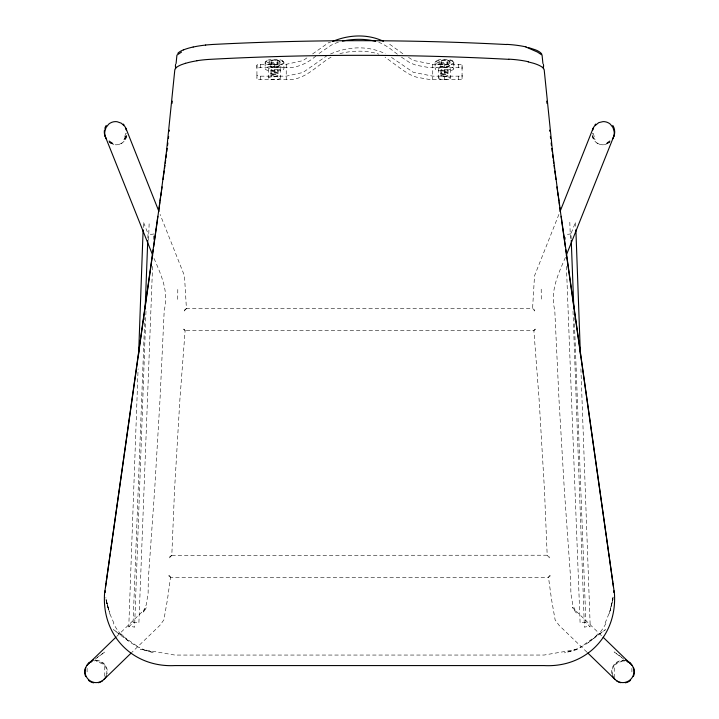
<?xml version="1.0" encoding="UTF-8"?>
<svg xmlns="http://www.w3.org/2000/svg" width="719" height="719" viewBox="0 0 719 719"><rect width="100%" height="100%" fill="white"/><g stroke="black" fill="none" stroke-linecap="round" stroke-linejoin="round"><path stroke-width="0.54" stroke-dasharray="3.6 2.7" d="M271 75.908L271 73.131M440.972 75.908L440.972 73.005M177.728 299.356L177.791 289.182M145.984 311.219L134.588 627.229A11.064 10.929 50.6 0 0 128.773 626.86L138.093 368.82M143.198 227.564L143.396 222L148.024 233.711L147.808 239.301M148.554 240.011L149.192 222.207M128.773 626.86L133.087 622.726L144.672 320.908M144.717 319.784L144.807 317.546M152.572 266.381L138.893 623.103A11.055 10.911 50.5 0 0 133.087 622.717M153.605 239.544L153.776 235.068M169.414 557.908L171.805 555.311L174.573 489.324L179.894 399.422L185.125 330.542L183.687 328.565M171.805 555.311L547.186 555.221L549.388 556.937M169.963 576.323L170.529 577.213L167.527 599.107L163.869 619.877L159.825 625.449L132.044 652.187M184.208 311.021L186.419 308.55L184.477 275.808L160.094 214.406M605.155 623.058L610.179 610.647L613.136 597.489M612.57 600.823L612.921 598.81M613.046 597.004L610.179 610.647L612.849 600.023M126.859 135.621C126.158 139.666 123.138 143.234 119.156 144.384A10.713 10.713 0 0 1 114.725 144.708L109.603 142.623M609.128 613.846L613.055 598.963M125.699 133.267L123.974 139.594L126.499 135.361M125.259 139.765L127.002 134.516M571.192 239.301L570.976 233.711L575.604 222L575.802 227.564M558.906 214.406L534.523 275.808L532.581 308.55L534.792 311.021M565.44 257.375C558.295 273.876 549.81 291.528 554.762 309.952L558.996 399.575L564.316 489.477L570.715 579.649L570.877 593.301L572.773 604.832L576.314 613.001L572.27 607.429L602.396 636.531M549.586 557.908L547.195 555.311L544.427 489.324L539.106 399.422L533.875 330.542L535.313 328.565M586.956 652.187L559.175 625.449L555.131 619.877L551.473 599.107L548.471 577.213L549.037 576.323M186.383 308.658L184.253 310.213M183.174 329.068L185.125 330.542M168.588 575.748L170.529 577.213M126.445 135.433L123.614 140.007A11.45 11.45 -22.6 0 0 126.535 133.078M549.433 575.82L549.9 575.236M597.831 633.924C589.31 643.945 577.015 650.066 564.325 652.861M116.604 636.531L146.73 607.429L142.686 613.001L146.227 604.832L148.123 593.301L148.285 579.649L154.684 489.477L160.004 399.575L164.238 309.952C169.19 291.528 160.705 273.876 153.56 257.375M96.049 660.482L94.126 660.923M265.608 61.771L266.722 60.729M435.552 61.771L436.667 60.729M279.943 65.348L279.367 65.869A8.439 4.08 -81.5 0 1 277.813 66.561L271.243 66.561A8.439 4.08 81.5 0 1 269.697 65.869L269.113 65.348L269.113 61.385L271.818 60.171L277.237 60.171L279.943 61.385L279.943 65.348L279.367 65.357A8.439 4.08 81.5 0 1 277.813 64.656L277.237 64.135L275.548 64.476A8.277 7.999 0 0 1 273.508 64.476L271.818 64.135L271.243 64.656A8.439 4.08 -81.5 0 1 269.697 65.357L269.113 65.348M449.887 65.348L449.303 65.869A8.439 4.08 -81.5 0 1 447.757 66.561L445.483 66.903A8.277 7.999 0 0 1 443.452 66.903L441.187 66.561A8.439 4.08 81.5 0 1 439.633 65.869L439.057 65.348L439.057 61.385L441.763 60.171L447.182 60.171L449.887 61.385L449.887 65.348L449.303 65.357A8.439 4.08 81.5 0 1 447.757 64.656L447.182 64.135L445.483 64.476A8.277 7.999 0 0 1 443.452 64.476L441.763 64.135L441.187 64.656A8.439 4.08 -81.5 0 1 439.633 65.357L439.057 65.348M535.826 329.068L533.92 330.605L185.08 330.605M550.412 575.748L548.507 577.276L170.493 577.276M169.612 556.937L171.814 555.221M319.02 53.494L331.037 45.288A46.942 45.423 -0.1 0 1 337.463 42.529L339.889 41.765M315.866 56.046C307.678 63.155 297.262 68.116 286.225 67.712L260.44 67.712A3.514 0.89 0 0 0 256.926 68.602L256.926 65.204A3.514 0.89 0 0 1 260.44 64.315L286.234 64.306L302.96 60.63L307.346 57.592M588.322 642.588L605.47 629.664L579.927 647.522M610.233 141.149L609.793 141.481A11.207 11.198 20.7 0 1 606.369 143.135L605.829 143.27L609.379 142.191M95.007 659.305L104.911 651.935L97.038 657.481M327.558 55.264L302.969 72.484L286.243 76.16L260.458 76.16A3.514 0.89 0 0 1 256.935 75.279L256.935 78.677A3.514 0.89 0 0 0 260.458 79.566L286.234 79.566C304.703 81.049 316.549 65.366 331.055 57.134M312.603 53.943L328.43 42.789L330.479 42.142M609.991 140.699L606.36 143.135L609.29 142.218M592.141 135.621C592.842 139.666 595.862 143.234 599.844 144.384A10.713 10.713 0 0 0 604.275 144.708L609.397 142.623M278.837 66.229L274.532 68.368L270.218 66.229M448.782 66.229L444.468 68.368L440.163 66.229M119.156 144.384L122.176 142.955M279.943 61.385L277.237 62.598L271.818 62.598L269.113 61.385M449.887 61.385L447.182 62.598L441.763 62.598L439.057 61.385M604.275 144.708L608.463 143.243M330.497 53.997C347.906 46.384 368.155 45.333 385.465 53.844M567.588 652.061L578.516 649.14L544.121 655.045L174.879 655.063L140.484 649.167L154.72 652.888M339.898 53.619C351.753 50.546 364.506 50.231 376.379 53.386A40.695 39.374 -0.1 0 1 378.751 54.168M408.509 57.376L413.218 60.414L432.757 64.297L458.542 64.297A3.514 0.89 0 0 1 462.065 65.186L462.074 78.659A3.514 0.89 0 0 1 458.56 79.548L432.281 79.548A67.334 65.141 -0.1 0 1 429.108 79.423L416.643 77.194A44.812 43.356 -0.1 0 1 409.156 74.102L402.892 70.246L385.051 57.089M462.065 65.186L462.065 68.584A3.514 0.89 0 0 0 458.542 67.703L432.263 67.694A67.334 65.141 -0.1 0 1 429.09 67.568L416.625 65.339A44.812 43.356 -0.1 0 1 409.147 62.247L399.171 55.624M462.074 78.659L462.074 75.261A3.514 0.89 0 0 1 458.56 76.151L432.766 76.151L413.236 72.26L390.21 56.531M186.122 308.694L532.581 308.55L534.747 310.213M624.874 660.923L620.677 661.129A11.145 11.145 0 0 0 616.426 663.188L614.233 665.129L612.965 667.789A11.118 11.118 0 0 0 612.588 675.051M151.457 652.088C136.781 648.718 125.115 638.634 113.53 629.664L139.144 647.567M109.621 142.191L113.171 143.27L109.71 142.218M110.537 143.243L114.725 144.708M596.824 142.955L599.844 144.384M402.856 53.736L387.514 42.7M109.009 140.699L112.64 143.135A11.207 11.198 -20.7 0 1 109.207 141.481L108.767 141.149M621.962 657.481L614.089 651.935L623.993 659.305M397.4 54.222L388.745 47.553L383.056 44.183A40.695 39.374 -0.1 0 0 378.742 42.322M128.189 640.719L121.259 634.05M452.278 60.729L453.392 61.771M282.333 60.729L283.448 61.771M573.016 311.219L584.412 627.229A11.064 10.929 -50.6 0 1 590.227 626.86L585.913 622.726L574.328 320.908M622.951 660.482L614.233 665.129L614.233 678.493M169.1 575.236L169.567 575.82M113.899 623.184L109.917 614.008L106.088 599.97M592.339 135.567L593.741 139.765M593.301 133.267L595.026 139.594A11.477 11.477 22.3 0 1 592.465 133.078M105.963 599.035L109.917 614.008M106.16 600.104L108.857 610.799L106.16 600.041M106.106 600.023L107.922 607.528M107.113 604.23L105.864 597.534M574.193 317.546L574.283 319.784M565.314 237.306L565.395 239.544M566.428 266.381L580.107 623.103A11.055 10.911 -50.7 0 1 585.913 622.717M580.907 368.82L590.227 626.86M569.808 222.207L570.446 240.011M541.209 289.182L541.272 299.356M432.757 64.297L432.748 79.557M286.234 64.306L286.234 79.566M256.926 65.204L256.935 78.677M631.893 668.319L631.893 673.883M458.542 64.297L458.542 67.703M458.56 76.151L458.56 79.548M453.851 62.517L453.851 68.745A9.374 2.427 0 0 1 439.785 70.839A9.374 2.427 0 0 1 439.785 66.642A9.374 2.427 0 0 1 453.851 68.745M450.328 68.745A5.86 1.519 0 0 1 441.538 70.058A5.86 1.519 0 0 1 441.538 67.433A5.86 1.519 0 0 1 450.328 68.745L450.328 78.083A5.86 1.528 0 0 1 441.538 79.414A5.86 1.528 0 0 1 441.538 76.762A5.86 1.528 0 0 1 450.328 78.083M448 70.219L448 75.908A3.514 0.89 0 0 1 442.724 76.681A3.514 0.89 0 0 1 442.724 75.135A3.514 0.89 0 0 1 448 75.908M447.182 60.171L447.182 66.561M444.468 63.506L444.468 79.611M441.763 60.171L441.763 66.561M440.972 70.228L440.972 73.626M438.608 68.745L438.608 78.083M435.094 62.517L435.094 68.745M283.906 62.517A9.374 2.427 0 0 1 269.841 64.62A9.374 2.427 0 0 1 269.841 60.414A9.374 2.427 0 0 1 283.906 62.517L283.906 68.745A9.374 2.427 0 0 1 269.841 70.839A9.374 2.427 0 0 1 269.841 66.642A9.374 2.427 0 0 1 283.906 68.745M280.392 68.745L280.392 78.083M278.028 70.237L278.028 75.908A3.514 0.89 0 0 1 272.762 76.681A3.514 0.89 0 0 1 272.762 75.135A3.514 0.89 0 0 1 278.028 75.908M277.237 60.171L277.237 66.561M274.532 63.506L274.532 71.172M271.818 60.171L271.818 66.561M271 70.237L271 73.644M268.672 68.745L268.672 78.083M265.149 62.517L265.149 68.745M260.44 64.315L260.44 67.712M260.458 76.16L260.458 79.566M104.767 676.264L104.767 665.129L102.574 663.188A11.145 11.145 0 0 0 98.323 661.129L95.825 660.698L104.767 665.129L106.035 667.789A11.118 11.118 0 0 1 106.412 675.051M87.107 668.319L87.107 673.883M96.166 660.375A11.136 11.136 0 0 1 107.086 673.685M611.914 673.685A11.136 11.136 0 0 1 626.078 660.86M153.821 233.954A10.201 10.039 55.9 0 1 148.024 233.711M570.976 233.711A10.201 10.039 -56.1 0 1 565.179 233.954M120.918 634.401A58.787 54.015 -81.7 0 1 113.422 623.49M605.874 623.526A58.886 54.32 80.1 0 1 598.343 634.446M440.37 63.218A8.206 2.121 0 0 0 452.673 61.385A8.206 2.121 0 0 0 440.37 59.551A8.206 2.121 0 0 0 440.37 63.218M438.572 64.404A9.374 2.427 0 0 0 453.734 62.895A9.374 2.427 0 0 0 441.107 60.252A9.374 2.427 0 0 0 438.572 64.404M270.838 69.923A5.86 1.519 0 0 0 280.32 68.979A5.86 1.519 0 0 0 272.429 67.325A5.86 1.519 0 0 0 270.838 69.923M270.425 63.218A8.206 2.121 0 0 0 282.738 61.385A8.206 2.121 0 0 0 270.425 59.551A8.206 2.121 0 0 0 270.425 63.218M270.838 79.27A5.86 1.528 0 0 0 280.32 78.326A5.86 1.528 0 0 0 272.429 76.654A5.86 1.528 0 0 0 270.838 79.27M442.275 74.318A3.514 0.89 0 0 0 447.955 73.769A3.514 0.89 0 0 0 443.219 72.799A3.514 0.89 0 0 0 442.275 74.318M442.275 70.911A3.514 0.89 0 0 0 447.955 70.363A3.514 0.89 0 0 0 443.219 69.392A3.514 0.89 0 0 0 442.275 70.911M272.303 70.929A3.514 0.89 0 0 0 277.992 70.372A3.514 0.89 0 0 0 273.256 69.41A3.514 0.89 0 0 0 272.303 70.929M272.303 74.327A3.514 0.89 0 0 0 277.992 73.778A3.514 0.89 0 0 0 273.256 72.808A3.514 0.89 0 0 0 272.303 74.327M442.158 73.733A3.514 0.935 1.1 0 0 447.928 73.311A3.514 0.935 1.1 0 0 443.362 72.161A3.514 0.935 1.1 0 0 442.158 73.733M272.753 73.913A3.514 0.935 -1.2 0 0 278.028 73.005A3.514 0.935 -1.2 0 0 272.762 72.286A3.514 0.935 -1.2 0 0 272.753 73.913"/><path stroke-width="1.08" d="M138.614 354.359L143.117 229.783M145.148 308.604L147.763 240.416M172.03 103.392L172.254 101.154M175.544 68.718L175.76 66.633M176.083 63.497L176.928 55.129L181.548 52.065M169.19 131.289L169.307 130.139M613.783 592.42L613.963 590.721M168.632 136.394L168.408 138.372M167.869 142.91L167.545 145.535M167.185 148.438L166.772 151.664M166.431 154.297L165.945 158.063M165.685 160.04L165.271 163.141M164.984 165.298L164.534 168.659M163.743 174.546L164.229 170.978M163.087 179.399L163.581 175.751M160.4 197.707L157.227 221.605M160.094 201.122L166.502 151.242L174.798 70.004A34.503 8.682 -3.6 0 1 175.634 68.242A34.88 8.763 -3.7 0 1 181.179 64.8L185.583 63.236M160.813 195.883L161.353 192M161.532 190.715L162.054 186.886M104.372 130.507L104.453 129.968M105.621 586.56L106.061 583.424M106.214 582.372L109.603 558.321M157.821 216.293L104.552 593.687C101.712 635.74 132.979 667.654 174.879 665.578L544.121 665.578C586.012 667.825 617.19 635.659 614.448 593.651L561.179 216.293M156.347 227.878L153.695 246.725M156.472 226.988L157.102 222.504M158.602 211.781L159.232 207.324M159.348 206.434L159.906 202.443M109.746 557.279L110.34 553.1M110.483 552.057L112.55 537.435M112.703 536.392L123.992 456.592M124.153 455.487L133.357 390.426M133.518 389.33L153.318 249.412M175.337 66.238L175.616 64.297M592.798 129.043L560.128 211.332M566.266 255.317L613.783 136.322M594.973 124.908L595.692 124.081M86.9 665.327L115.813 637.295M104.039 679.383L131.253 652.951M88.293 663.637L93.542 659.943M332.529 41.495C348.616 34.665 367.373 33.685 383.389 41.28M342.478 41.091C353.299 38.835 364.749 38.565 375.507 41.307M205.616 45.009L212.42 44.479A2815.856 2795.769 0 0 1 506.58 44.533M528.123 61.87L533.435 63.245A35.276 8.889 3.7 0 1 537.839 64.818A34.665 8.709 3.7 0 1 544.211 70.004L552.507 151.26L558.915 201.131M528.672 47.634L535.682 49.917A34.88 8.781 3.7 0 1 541.218 53.368L541.811 54.258M525.895 46.978L537.452 52.065L542.072 55.129L542.917 63.497M625.458 659.943L630.707 663.637M603.187 637.295L632.1 665.327M587.747 652.951L614.961 679.383M123.308 124.081L124.028 124.908M105.217 136.322L152.734 255.317M158.872 211.332L126.202 129.043M543.384 64.297L543.663 66.238M565.682 249.412L585.482 389.33M585.643 390.435L594.847 455.495M595.008 456.601L606.297 536.392M606.45 537.435L608.517 552.048M608.66 553.091L609.254 557.27M612.786 582.345L609.397 558.312M612.93 583.397L613.37 586.533M565.305 246.725L562.653 227.878M561.773 221.614L558.6 197.707M561.899 222.504L562.528 226.988M560.398 211.781L559.777 207.333M559.094 202.452L559.526 205.553M557.468 190.715L556.946 186.895M557.647 192L558.187 195.883M555.922 179.408L555.419 175.751M555.257 174.555L554.771 170.987M554.016 165.307L554.466 168.659M553.729 163.15L553.315 160.049M553.055 158.072L552.569 154.315M552.228 151.682L551.824 148.456M551.455 145.553L551.14 142.928M550.601 138.39L550.377 136.412M549.81 131.298L549.693 130.148M105.037 590.748L105.217 592.447M543.24 66.633L543.456 68.718M546.746 101.154L546.97 103.392M571.237 240.416L573.852 308.604M575.883 229.783L580.386 354.359M614.673 131.056A11.899 11.89 23.4 0 1 613.343 137.392M612.417 139.369A12.106 12.106 0 0 0 614.215 131.901L613.028 127.631L610.287 124.135A10.659 10.659 0 0 0 603.061 121.61L598.747 122.643L594.442 126.131A12.151 12.151 0 0 0 592.438 130.103M612.768 125.421A11.513 11.504 22.7 0 1 614.619 130.507M592.582 130.346A11.917 11.908 23.7 0 1 593.13 128.234M88.832 663.188A11.082 11.082 0 0 1 91.574 661.606M106.448 675.77A11.136 11.136 0 0 1 88.293 679.383A11.136 11.136 0 0 1 91.897 661.219M102.628 680.668A11.082 11.082 0 0 1 98.377 682.735M93.677 682.852A11.082 11.082 0 0 1 88.527 680.354M85.705 676.615A11.082 11.082 0 0 1 85.669 667.403M633.403 667.313A11.118 11.118 0 0 1 633.367 676.552M630.536 680.309A11.118 11.118 0 0 1 625.377 682.816M620.65 682.699A11.118 11.118 0 0 1 616.39 680.623M627.103 661.219A11.136 11.136 0 0 1 630.707 679.383A11.136 11.136 0 0 1 612.552 675.77M627.426 661.606A11.082 11.082 0 0 1 630.168 663.188M126.562 130.103A12.151 12.151 0 0 0 124.558 126.131L121.25 123.174L117.053 121.7A10.686 10.686 0 0 0 108.713 124.135L105.972 127.631L104.776 131.901A12.106 12.106 0 0 0 106.583 139.369M104.83 128.377A11.405 11.396 -22.3 0 1 106.241 125.421M105.657 137.392A11.899 11.89 -23.7 0 1 104.327 131.056M125.87 128.234A11.917 11.908 -23.5 0 1 126.418 130.346M193.195 47.032A36.22 9.437 -3.2 0 1 205.67 45.072M183.372 49.944A35.375 8.943 -3.6 0 1 193.141 47.014M177.773 53.377A34.737 8.745 -3.7 0 1 183.273 49.926M506.589 44.371A36.327 9.715 3.1 0 1 526.065 46.915M508.809 59.335A2778.396 2771.035 0 0 0 210.191 59.335A36.336 9.608 -3.2 0 0 196.925 60.72M508.809 59.156A36.238 9.689 3.1 0 1 528.438 61.753M185.718 63.272A35.797 9.104 -3.5 0 1 197.024 60.773"/></g></svg>
